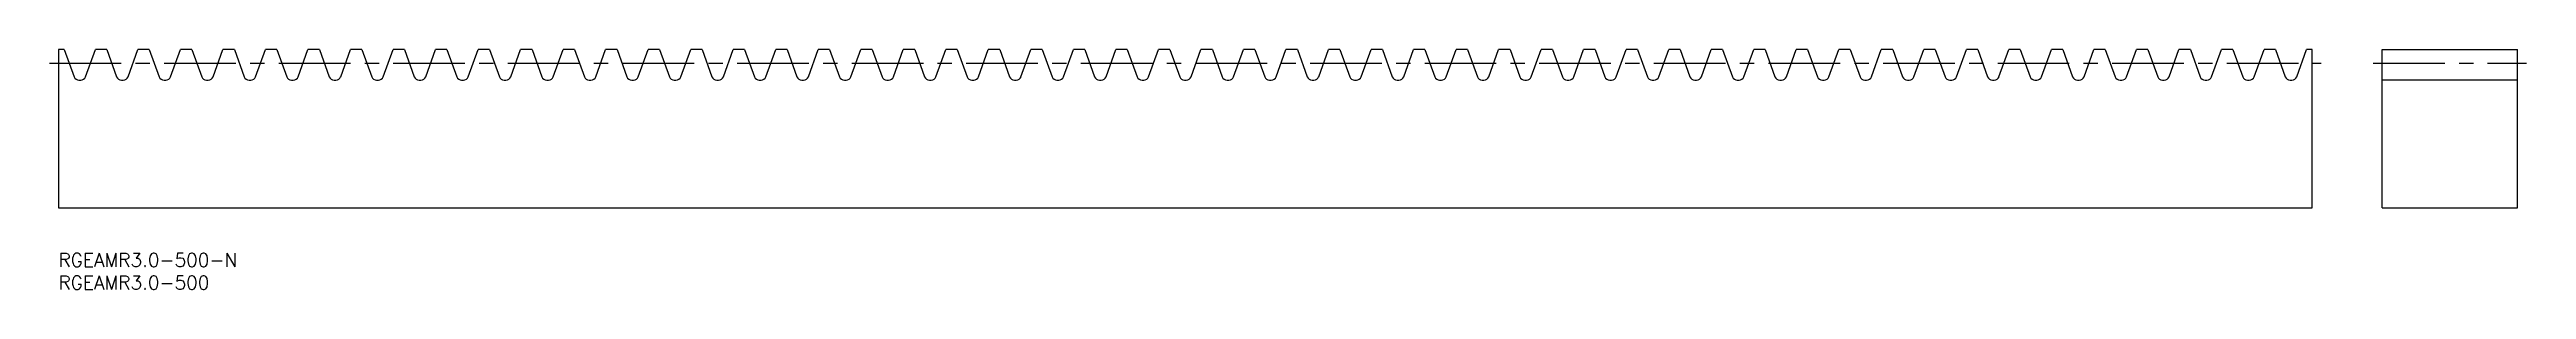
# Model space of a CAD drawing. Extents: x -2 to 547, y -8 to 45.
import ezdxf

# ---------------------------------------------------------------- set-up
doc = ezdxf.new("R2010")
doc.units = 0
doc.header["$LTSCALE"] = 0.5
doc.linetypes.add('CENTER', pattern=[50.8, 31.75, -6.35, 6.35, -6.35])
for name, color, linetype in [('MSM_CENTER', 1, 'CENTER'), ('MSM_CONTINUOUS', 7, 'CONTINUOUS'), ('MSM_PART_NUMBER', 7, 'CONTINUOUS')]:
    doc.layers.add(name, color=color, linetype=linetype)
doc.styles.get("Standard").update_dxf_attribs({"font": 'txt.shx', "height": 3, "bigfont": 'bigfont.shx'})

msp = doc.modelspace()

# ---------------------------------------------------------------- linework, layer by layer
at = {"layer": 'MSM_CENTER'}
for p, q in [((-2, 42), (501.51, 42)), ((513, 42), (547, 42))]:
    msp.add_line(p, q, dxfattribs=at)
at = {"layer": 'MSM_CONTINUOUS'}
for p, q in [((1.26, 45), (0, 45)), ((0, 45), (0, 10)), ((1.26, 45), (3.45, 39)), ((5.98, 39), (8.16, 45)), ((10.69, 45), (8.16, 45)), ((10.69, 45), (12.87, 39)), ((15.4, 39), (17.59, 45)), ((20.11, 45), (17.59, 45)), ((20.11, 45), (22.3, 39)), ((24.83, 39), (27.01, 45)), ((29.54, 45), (27.01, 45)), ((29.54, 45), (31.72, 39)), ((34.25, 39), (36.43, 45)), ((38.96, 45), (36.43, 45)), ((38.96, 45), (41.15, 39)), ((43.68, 39), (45.86, 45)), ((48.39, 45), (45.86, 45)), ((48.39, 45), (50.57, 39)), ((53.1, 39), (55.28, 45)), ((57.81, 45), (55.28, 45)), ((57.81, 45), (60, 39)), ((62.53, 39), (64.71, 45)), ((67.24, 45), (64.71, 45)), ((67.24, 45), (69.42, 39)), ((71.95, 39), (74.13, 45)), ((76.66, 45), (74.13, 45)), ((76.66, 45), (78.85, 39)), ((81.38, 39), (83.56, 45)), ((86.09, 45), (83.56, 45)), ((86.09, 45), (88.27, 39)), ((90.8, 39), (92.98, 45)), ((95.51, 45), (92.98, 45)), ((95.51, 45), (97.7, 39)), ((100.22, 39), (102.41, 45)), ((104.94, 45), (102.41, 45)), ((104.94, 45), (107.12, 39)), ((109.65, 39), (111.83, 45)), ((114.36, 45), (111.83, 45)), ((114.36, 45), (116.55, 39)), ((119.07, 39), (121.26, 45)), ((123.79, 45), (121.26, 45)), ((123.79, 45), (125.97, 39)), ((128.5, 39), (130.68, 45)), ((133.21, 45), (130.68, 45)), ((133.21, 45), (135.4, 39)), ((137.92, 39), (140.11, 45)), ((142.64, 45), (140.11, 45)), ((142.64, 45), (144.82, 39)), ((147.35, 39), (149.53, 45)), ((152.06, 45), (149.53, 45)), ((152.06, 45), (154.24, 39)), ((156.77, 39), (158.96, 45)), ((161.49, 45), (158.96, 45)), ((161.49, 45), (163.67, 39)), ((166.2, 39), (168.38, 45)), ((170.91, 45), (168.38, 45)), ((170.91, 45), (173.09, 39)), ((175.62, 39), (177.81, 45)), ((180.34, 45), (177.81, 45)), ((180.34, 45), (182.52, 39)), ((185.05, 39), (187.23, 45)), ((189.76, 45), (187.23, 45)), ((189.76, 45), (191.94, 39)), ((194.47, 39), (196.66, 45)), ((199.19, 45), (196.66, 45)), ((199.19, 45), (201.37, 39)), ((203.9, 39), (206.08, 45)), ((208.61, 45), (206.08, 45)), ((208.61, 45), (210.79, 39)), ((213.32, 39), (215.51, 45)), ((218.03, 45), (215.51, 45)), ((218.03, 45), (220.22, 39)), ((222.75, 39), (224.93, 45)), ((227.46, 45), (224.93, 45)), ((227.46, 45), (229.64, 39)), ((232.17, 39), (234.36, 45)), ((236.88, 45), (234.36, 45)), ((236.88, 45), (239.07, 39)), ((241.6, 39), (243.78, 45)), ((246.31, 45), (243.78, 45)), ((246.31, 45), (248.49, 39)), ((251.02, 39), (253.21, 45)), ((255.73, 45), (253.21, 45)), ((255.73, 45), (257.92, 39)), ((260.45, 39), (262.63, 45)), ((265.16, 45), (262.63, 45)), ((265.16, 45), (267.34, 39)), ((269.87, 39), (272.05, 45)), ((274.58, 45), (272.05, 45)), ((274.58, 45), (276.77, 39)), ((279.3, 39), (281.48, 45)), ((284.01, 45), (281.48, 45)), ((284.01, 45), (286.19, 39)), ((288.72, 39), (290.9, 45)), ((293.43, 45), (290.9, 45)), ((293.43, 45), (295.62, 39)), ((298.15, 39), (300.33, 45)), ((302.86, 45), (300.33, 45)), ((302.86, 45), (305.04, 39)), ((307.57, 39), (309.75, 45)), ((312.28, 45), (309.75, 45)), ((312.28, 45), (314.47, 39)), ((317, 39), (319.18, 45)), ((321.71, 45), (319.18, 45)), ((321.71, 45), (323.89, 39)), ((326.42, 39), (328.6, 45)), ((331.13, 45), (328.6, 45)), ((331.13, 45), (333.32, 39)), ((335.84, 39), (338.03, 45)), ((340.56, 45), (338.03, 45)), ((340.56, 45), (342.74, 39)), ((345.27, 39), (347.45, 45)), ((349.98, 45), (347.45, 45)), ((349.98, 45), (352.17, 39)), ((354.69, 39), (356.88, 45)), ((359.41, 45), (356.88, 45)), ((359.41, 45), (361.59, 39)), ((364.12, 39), (366.3, 45)), ((368.83, 45), (366.3, 45)), ((368.83, 45), (371.02, 39)), ((373.54, 39), (375.73, 45)), ((378.26, 45), (375.73, 45)), ((378.26, 45), (380.44, 39)), ((382.97, 39), (385.15, 45)), ((387.68, 45), (385.15, 45)), ((387.68, 45), (389.86, 39)), ((392.39, 39), (394.58, 45)), ((397.11, 45), (394.58, 45)), ((397.11, 45), (399.29, 39)), ((401.82, 39), (404, 45)), ((406.53, 45), (404, 45)), ((406.53, 45), (408.71, 39)), ((411.24, 39), (413.43, 45)), ((415.96, 45), (413.43, 45)), ((415.96, 45), (418.14, 39)), ((420.67, 39), (422.85, 45)), ((425.38, 45), (422.85, 45)), ((425.38, 45), (427.56, 39)), ((430.09, 39), (432.28, 45)), ((434.81, 45), (432.28, 45)), ((434.81, 45), (436.99, 39)), ((439.52, 39), (441.7, 45)), ((444.23, 45), (441.7, 45)), ((444.23, 45), (446.41, 39)), ((448.94, 39), (451.13, 45)), ((453.65, 45), (451.13, 45)), ((453.65, 45), (455.84, 39)), ((458.37, 39), (460.55, 45)), ((463.08, 45), (460.55, 45)), ((463.08, 45), (465.26, 39)), ((467.79, 39), (469.98, 45)), ((472.5, 45), (469.98, 45)), ((472.5, 45), (474.69, 39)), ((477.22, 39), (479.4, 45)), ((481.93, 45), (479.4, 45)), ((481.93, 45), (484.11, 39)), ((486.64, 39), (488.83, 45)), ((491.35, 45), (488.83, 45)), ((491.35, 45), (493.54, 39)), ((496.07, 39), (498.25, 45)), ((499.51, 45), (498.25, 45)), ((499.51, 10), (499.51, 45)), ((515, 45), (545, 45)), ((515, 10), (515, 45)), ((545, 10), (545, 45)), ((4.52, 38.25), (4.91, 38.25)), ((13.94, 38.25), (14.33, 38.25)), ((23.37, 38.25), (23.76, 38.25)), ((32.79, 38.25), (33.18, 38.25)), ((42.22, 38.25), (42.6, 38.25)), ((51.64, 38.25), (52.03, 38.25)), ((61.07, 38.25), (61.45, 38.25)), ((70.49, 38.25), (70.88, 38.25)), ((79.92, 38.25), (80.3, 38.25)), ((89.34, 38.25), (89.73, 38.25)), ((98.77, 38.25), (99.15, 38.25)), ((108.19, 38.25), (108.58, 38.25)), ((117.62, 38.25), (118, 38.25)), ((127.04, 38.25), (127.43, 38.25)), ((136.47, 38.25), (136.85, 38.25)), ((145.89, 38.25), (146.28, 38.25)), ((155.32, 38.25), (155.7, 38.25)), ((164.74, 38.25), (165.13, 38.25)), ((174.17, 38.25), (174.55, 38.25)), ((183.59, 38.25), (183.98, 38.25)), ((193.02, 38.25), (193.4, 38.25)), ((202.44, 38.25), (202.83, 38.25)), ((211.86, 38.25), (212.25, 38.25)), ((221.29, 38.25), (221.68, 38.25)), ((230.71, 38.25), (231.1, 38.25)), ((240.14, 38.25), (240.53, 38.25)), ((249.56, 38.25), (249.95, 38.25)), ((258.99, 38.25), (259.38, 38.25)), ((268.41, 38.25), (268.8, 38.25)), ((277.84, 38.25), (278.22, 38.25)), ((287.26, 38.25), (287.65, 38.25)), ((296.69, 38.25), (297.07, 38.25)), ((306.11, 38.25), (306.5, 38.25)), ((315.54, 38.25), (315.92, 38.25)), ((324.96, 38.25), (325.35, 38.25)), ((334.39, 38.25), (334.77, 38.25)), ((343.81, 38.25), (344.2, 38.25)), ((353.24, 38.25), (353.62, 38.25)), ((362.66, 38.25), (363.05, 38.25)), ((372.09, 38.25), (372.47, 38.25)), ((381.51, 38.25), (381.9, 38.25)), ((390.94, 38.25), (391.32, 38.25)), ((400.36, 38.25), (400.75, 38.25)), ((409.79, 38.25), (410.17, 38.25)), ((419.21, 38.25), (419.6, 38.25)), ((428.64, 38.25), (429.02, 38.25)), ((438.06, 38.25), (438.45, 38.25)), ((447.48, 38.25), (447.87, 38.25)), ((456.91, 38.25), (457.3, 38.25)), ((466.33, 38.25), (466.72, 38.25)), ((475.76, 38.25), (476.15, 38.25)), ((485.18, 38.25), (485.57, 38.25)), ((494.61, 38.25), (495, 38.25)), ((545, 38.25), (515, 38.25)), ((0, 10), (499.51, 10)), ((515, 10), (545, 10))]:
    msp.add_line(p, q, dxfattribs=at)
for centre, start, end in [((4.52, 39.39), 200, 270), ((4.91, 39.39), 270, 340), ((13.94, 39.39), 200, 270), ((14.33, 39.39), 270, 340), ((23.37, 39.39), 200, 270), ((23.76, 39.39), 270, 340), ((32.79, 39.39), 200, 270), ((33.18, 39.39), 270, 340), ((42.22, 39.39), 200, 270), ((42.6, 39.39), 270, 340), ((51.64, 39.39), 200, 270), ((52.03, 39.39), 270, 340), ((61.07, 39.39), 200, 270), ((61.45, 39.39), 270, 340), ((70.49, 39.39), 200, 270), ((70.88, 39.39), 270, 340), ((79.92, 39.39), 200, 270), ((80.3, 39.39), 270, 340), ((89.34, 39.39), 200, 270), ((89.73, 39.39), 270, 340), ((98.77, 39.39), 200, 270), ((99.15, 39.39), 270, 340), ((108.19, 39.39), 200, 270), ((108.58, 39.39), 270, 340), ((117.62, 39.39), 200, 270), ((118, 39.39), 270, 340), ((127.04, 39.39), 200, 270), ((127.43, 39.39), 270, 340), ((136.47, 39.39), 200, 270), ((136.85, 39.39), 270, 340), ((145.89, 39.39), 200, 270), ((146.28, 39.39), 270, 340), ((155.32, 39.39), 200, 270), ((155.7, 39.39), 270, 340), ((164.74, 39.39), 200, 270), ((165.13, 39.39), 270, 340), ((174.17, 39.39), 200, 270), ((174.55, 39.39), 270, 340), ((183.59, 39.39), 200, 270), ((183.98, 39.39), 270, 340), ((193.02, 39.39), 200, 270), ((193.4, 39.39), 270, 340), ((202.44, 39.39), 200, 270), ((202.83, 39.39), 270, 340), ((211.86, 39.39), 200, 270), ((212.25, 39.39), 270, 340), ((221.29, 39.39), 200, 270), ((221.68, 39.39), 270, 340), ((230.71, 39.39), 200, 270), ((231.1, 39.39), 270, 340), ((240.14, 39.39), 200, 270), ((240.53, 39.39), 270, 340), ((249.56, 39.39), 200, 270), ((249.95, 39.39), 270, 340), ((258.99, 39.39), 200, 270), ((259.38, 39.39), 270, 340), ((268.41, 39.39), 200, 270), ((268.8, 39.39), 270, 340), ((277.84, 39.39), 200, 270), ((278.22, 39.39), 270, 340), ((287.26, 39.39), 200, 270), ((287.65, 39.39), 270, 340), ((296.69, 39.39), 200, 270), ((297.07, 39.39), 270, 340), ((306.11, 39.39), 200, 270), ((306.5, 39.39), 270, 340), ((315.54, 39.39), 200, 270), ((315.92, 39.39), 270, 340), ((324.96, 39.39), 200, 270), ((325.35, 39.39), 270, 340), ((334.39, 39.39), 200, 270), ((334.77, 39.39), 270, 340), ((343.81, 39.39), 200, 270), ((344.2, 39.39), 270, 340), ((353.24, 39.39), 200, 270), ((353.62, 39.39), 270, 340), ((362.66, 39.39), 200, 270), ((363.05, 39.39), 270, 340), ((372.09, 39.39), 200, 270), ((372.47, 39.39), 270, 340), ((381.51, 39.39), 200, 270), ((381.9, 39.39), 270, 340), ((390.94, 39.39), 200, 270), ((391.32, 39.39), 270, 340), ((400.36, 39.39), 200, 270), ((400.75, 39.39), 270, 340), ((409.79, 39.39), 200, 270), ((410.17, 39.39), 270, 340), ((419.21, 39.39), 200, 270), ((419.6, 39.39), 270, 340), ((428.64, 39.39), 200, 270), ((429.02, 39.39), 270, 340), ((438.06, 39.39), 200, 270), ((438.45, 39.39), 270, 340), ((447.48, 39.39), 200, 270), ((447.87, 39.39), 270, 340), ((456.91, 39.39), 200, 270), ((457.3, 39.39), 270, 340), ((466.33, 39.39), 200, 270), ((466.72, 39.39), 270, 340), ((475.76, 39.39), 200, 270), ((476.15, 39.39), 270, 340), ((485.18, 39.39), 200, 270), ((485.57, 39.39), 270, 340), ((494.61, 39.39), 200, 270), ((495, 39.39), 270, 340)]:
    msp.add_arc(centre, 1.14, start, end, dxfattribs=at)

# ---------------------------------------------------------------- texts
at = {"layer": 'MSM_PART_NUMBER', "linetype": 'CONTINUOUS'}
for s, p in [('RGEAMR3.0-500-N', (0, -3)), ('RGEAMR3.0-500', (0, -8))]:
    msp.add_text(s, height=3, dxfattribs=at).set_placement(p)

doc.saveas('drawing.dxf')
